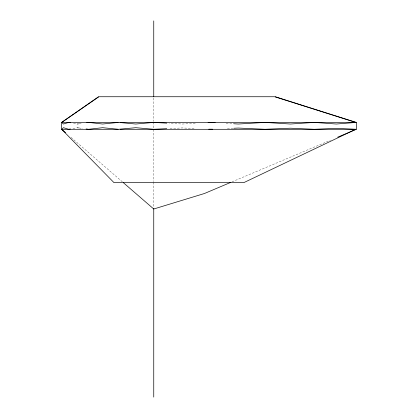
<?xml version="1.0" encoding="UTF-8"?>
<svg xmlns="http://www.w3.org/2000/svg" width="418" height="418" viewBox="0 0 418 418"><rect width="100%" height="100%" fill="white"/><g stroke="black" fill="none" stroke-linecap="round" stroke-linejoin="round"><path stroke-width="0.31" stroke-dasharray="2.09 1.57" d="M232.021 181.846L330.502 140.213M72.941 128.493L76.583 127.803M79.101 123.754L82.283 123.31M195.237 123.294L182.373 124.026L169.363 123.294M170.016 128.525L182.373 127.934L194.595 128.525M227.392 128.54L233.819 128.253M226.107 123.315L233.819 123.765M79.101 127.96L82.921 128.493M73.547 123.336L76.583 123.911M71.05 137.407L122.349 181.814M153.751 97.969L153.751 121.481M153.751 122.134L153.751 181.569M153.751 182.222L153.751 207.694"/><path stroke-width="0.63" d="M120.055 129.298L355.728 129.298L243.767 182.656L114.009 182.656L61.676 129.298L63.442 127.694L68.683 129.298L70.506 128.953M65.621 132.715L61.676 129.298L61.676 122.417L98.507 96.741M70.506 122.761L68.683 122.417L63.442 124.026L61.676 122.417L98.962 96.741L274.678 96.741L355.728 122.417L120.055 122.417M230.82 182.352L204.397 193.524L153.751 209L123.336 182.671M337.707 137.167L356.324 129.298L356.324 122.417L275.295 96.741M77.194 124.026L78.464 123.843M86.735 122.688L88.642 122.417L102.598 124.026L118.519 122.417L135.787 124.026L153.751 122.417L166.761 123.148M356.324 122.417L336.354 124.026L314.305 122.417L290.437 124.026L265.012 122.417L238.323 124.026L233.819 123.765M208.101 122.563L215.176 122.678M166.761 128.676L153.751 129.298L135.787 127.694L118.519 129.298L102.598 127.694L88.642 129.298L86.098 128.943M212.6 129.209L208.744 129.204M233.819 128.253L238.323 128.049L265.012 129.298L290.437 128.201L314.305 129.298L336.354 128.347L356.324 129.298M61.676 122.417L118.179 122.417M61.676 129.298L118.179 129.298M77.194 127.694L78.464 127.871M153.751 20.9L153.751 96.662M153.751 208.347L153.751 397.1"/></g></svg>
